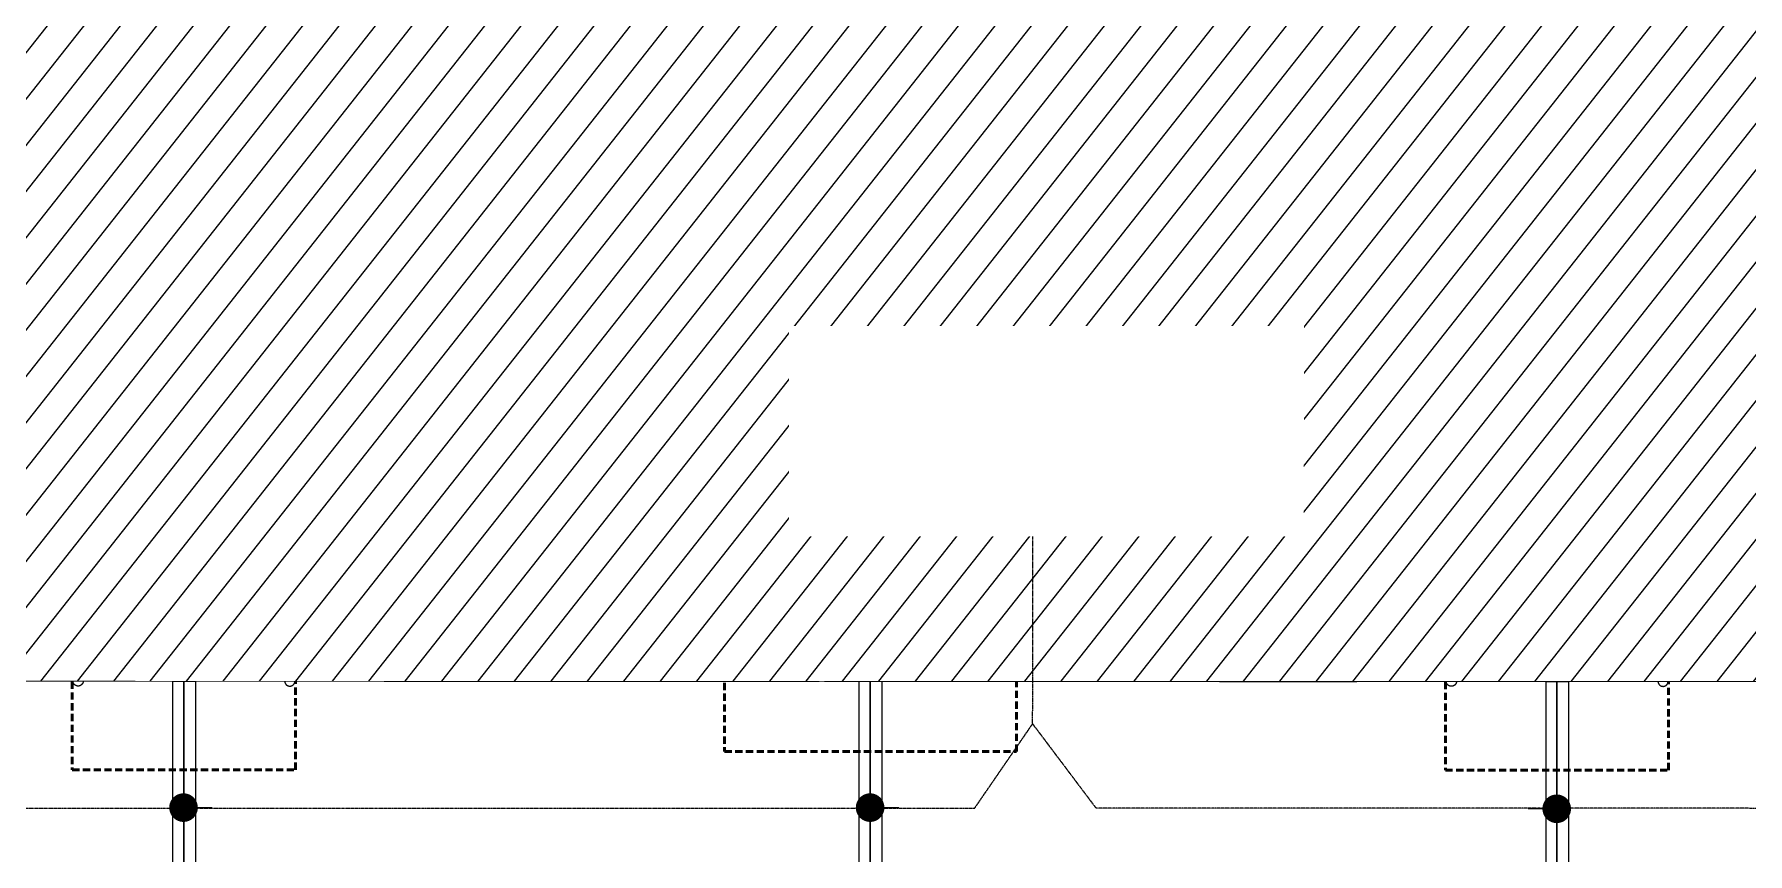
# Model space of a CAD drawing. Header units: centimetres. Extents: x -6122352 to 4157695, y -1694241 to 1947892.
# Drawn here: x 115896 to 130869, y -194775 to -187620 of the extents above; entities that cross this region are included whole.
import ezdxf
from ezdxf.xclip import XClip

# ---------------------------------------------------------------- set-up
doc = ezdxf.new("R2010")
doc.units = ezdxf.units.CM
doc.header["$MEASUREMENT"] = 0
doc.header["$XCLIPFRAME"] = 2
for name, pattern in [('DASHED2', [0.375, 0.25, -0.125]), ('XR-AR-MID-SETTING OUT FOR MASTER$0$23585-XR-AR-MID-GROUND FLOOR$0$23261-XR-AR-SI-GF$0$HIDDEN', [0.375, 0.25, -0.125]), ('XR-AR-MID-SETTING OUT FOR MASTER$0$23585-XR-AR-MID-GROUND FLOOR$0$945-4P-1-101-GROUND FLOOR PLAN$0$XR-MIDDLE-GROUND FLOOR PLAN$0$HIDDEN', [9.525, 6.35, -3.175]), ('XR-AR-MID-SETTING OUT FOR MASTER$0$23585-XR-AR-MID-GROUND FLOOR$0$945-4P-1-101-GROUND FLOOR PLAN$0$XR-MIDDLE-GROUND FLOOR PLAN$0$HIDDEN2', [0.1875, 0.125, -0.0625])]:
    doc.linetypes.add(name, pattern=pattern)
doc.layers.add('08-Compound Wall-4', color=7, linetype='Continuous', lineweight=25, true_color=0xff4405)
for name, color, linetype, lineweight in [('23585-XR-AR-DAMAC PLOT LIMITS$0$1-Mid units', 41, 'Continuous', 5), ('@ Foundations', 4, 'DASHED2', 50), ('A-ANNO-TEXT', 3, 'Continuous', 25), ('XR-AR-MID-SETTING OUT FOR MASTER$0$23585-XR-AR-MID-GROUND FLOOR$0$$A-GLAZ-WNDO', 232, 'Continuous', 9), ('XR-AR-MID-SETTING OUT FOR MASTER$0$23585-XR-AR-MID-GROUND FLOOR$0$$A-WALL', 1, 'Continuous', 5), ('XR-AR-MID-SETTING OUT FOR MASTER$0$23585-XR-AR-MID-GROUND FLOOR$0$A-DOOR', 31, 'Continuous', 5), ('XR-AR-MID-SETTING OUT FOR MASTER$0$23585-XR-AR-MID-GROUND FLOOR$0$A-DOOR-FULL', 1, 'Continuous', 9), ('XR-AR-MID-SETTING OUT FOR MASTER$0$23585-XR-AR-MID-GROUND FLOOR$0$A-FLOR-OVHD', 9, 'XR-AR-MID-SETTING OUT FOR MASTER$0$23585-XR-AR-MID-GROUND FLOOR$0$23261-XR-AR-SI-GF$0$HIDDEN', 15), ('XR-AR-MID-SETTING OUT FOR MASTER$0$23585-XR-AR-MID-GROUND FLOOR$0$A-FLOR-PATT', 8, 'Continuous', 5), ('XR-AR-MID-SETTING OUT FOR MASTER$0$23585-XR-AR-MID-GROUND FLOOR$0$A-GLAZ-SILL', 8, 'Continuous', 5), ('XR-AR-MID-SETTING OUT FOR MASTER$0$23585-XR-AR-MID-GROUND FLOOR$0$A-GLAZ-WNDO', 232, 'Continuous', 9), ('XR-AR-MID-SETTING OUT FOR MASTER$0$23585-XR-AR-MID-GROUND FLOOR$0$A-WALL', 7, 'Continuous', 30), ('XR-AR-MID-SETTING OUT FOR MASTER$0$23585-XR-AR-MID-GROUND FLOOR$0$A-WALL-FNSH', 9, 'Continuous', 5), ('XR-AR-MID-SETTING OUT FOR MASTER$0$23585-XR-AR-MID-GROUND FLOOR$0$S-COLS', 51, 'Continuous', 40)]:
    doc.layers.add(name, color=color, linetype=linetype, lineweight=lineweight)
for name, color, linetype in [('@MI-REF LAYER', 7, 'Continuous'), ('B_TH_4', 7, 'Continuous'), ('XR-AR-MID-SETTING OUT FOR MASTER$0$23585-XR-AR-MID-GROUND FLOOR$0$A-Flor-Strs', 1, 'Continuous'), ('XR-AR-MID-SETTING OUT FOR MASTER$0$23585-XR-AR-MID-GROUND FLOOR$0$GS-HATCH-FLOOR TILE', 251, 'Continuous')]:
    doc.layers.add(name, color=color, linetype=linetype)

# ---------------------------------------------------------------- blocks, each defined once
blk = doc.blocks.new('23585-XR-AR-DAMAC PLOT LIMITS')
at = {"layer": '23585-XR-AR-DAMAC PLOT LIMITS$0$1-Mid units', "color": 251, "true_color": 0x636466}
for points in [[(496607.851, 2768874.082), (496611.905, 2768878.506), (496629.6, 2768862.292), (496625.547, 2768857.868)], [(496603.798, 2768869.659), (496607.851, 2768874.082), (496625.547, 2768857.868), (496621.493, 2768853.444)], [(496599.745, 2768865.235), (496603.798, 2768869.659), (496621.493, 2768853.444), (496617.44, 2768849.021)], [(496595.691, 2768860.811), (496599.745, 2768865.235), (496617.44, 2768849.021), (496613.386, 2768844.597)]]:
    blk.add_lwpolyline(points, close=True, dxfattribs=at)
blk = doc.blocks.new('A$Cf093b529')
at = {"layer": 'A-ANNO-TEXT'}
blk.add_blockref('23585-XR-AR-DAMAC PLOT LIMITS', (-495391.99, -2768603.442), dxfattribs=at)
blk = doc.blocks.new('XR-AR-MID-SETTING OUT FOR MASTER$0$23585-XR-AR-MID-GROUND FLOOR$0$945-4P-1-101-GROUND FLOOR PLAN$0$XR-MIDDLE-CAR PARK HATCH')
at = {"layer": 'XR-AR-MID-SETTING OUT FOR MASTER$0$23585-XR-AR-MID-GROUND FLOOR$0$A-FLOR-PATT'}
blk.add_lwpolyline([(9250, 100), (9250, 5500), (15050, 5503), (15050, 100)], close=True, dxfattribs=at)
blk = doc.blocks.new('*U130')
for points in [[(91, 0), (41, 0), (41, 1021), (91, 1021)], [(0, 0), (38, 0), (38, -50), (50, -50), (50, -122), (0, -122)], [(1100, 0), (1062, 0), (1062, -50), (1050, -50), (1050, -122), (1100, -122)]]:
    blk.add_lwpolyline(points, close=True)
at = {"color": 8, "linetype": 'XR-AR-MID-SETTING OUT FOR MASTER$0$23585-XR-AR-MID-GROUND FLOOR$0$945-4P-1-101-GROUND FLOOR PLAN$0$XR-MIDDLE-GROUND FLOOR PLAN$0$HIDDEN2'}
blk.add_arc((41, 0), 1021, 0, 90, dxfattribs=at)
at = {"layer": 'XR-AR-MID-SETTING OUT FOR MASTER$0$23585-XR-AR-MID-GROUND FLOOR$0$A-GLAZ-SILL', "linetype": 'XR-AR-MID-SETTING OUT FOR MASTER$0$23585-XR-AR-MID-GROUND FLOOR$0$945-4P-1-101-GROUND FLOOR PLAN$0$XR-MIDDLE-GROUND FLOOR PLAN$0$HIDDEN2', "ltscale": 3}
blk.add_lwpolyline([(0, 0), (1100, 0), (1100, -122), (0, -122)], close=True, dxfattribs=at)
blk = doc.blocks.new('*U27')
for points in [[(91, 0), (41, 0), (41, 1021), (91, 1021)], [(0, 0), (38, 0), (38, -50), (50, -50), (50, -250), (0, -250)], [(1100, 0), (1062, 0), (1062, -50), (1050, -50), (1050, -250), (1100, -250)]]:
    blk.add_lwpolyline(points, close=True)
at = {"color": 8, "linetype": 'XR-AR-MID-SETTING OUT FOR MASTER$0$23585-XR-AR-MID-GROUND FLOOR$0$945-4P-1-101-GROUND FLOOR PLAN$0$XR-MIDDLE-GROUND FLOOR PLAN$0$HIDDEN2'}
blk.add_arc((41, 0), 1021, 0, 90, dxfattribs=at)
at = {"layer": 'XR-AR-MID-SETTING OUT FOR MASTER$0$23585-XR-AR-MID-GROUND FLOOR$0$A-GLAZ-SILL', "linetype": 'XR-AR-MID-SETTING OUT FOR MASTER$0$23585-XR-AR-MID-GROUND FLOOR$0$945-4P-1-101-GROUND FLOOR PLAN$0$XR-MIDDLE-GROUND FLOOR PLAN$0$HIDDEN2', "ltscale": 3}
blk.add_lwpolyline([(0, 0), (1100, 0), (1100, -250), (0, -250)], close=True, dxfattribs=at)
blk = doc.blocks.new('XR-AR-MID-SETTING OUT FOR MASTER$0$23585-XR-AR-MID-GROUND FLOOR$0$945-4P-1-101-GROUND FLOOR PLAN$0$XR-MIDDLE-GROUND FLOOR PLAN$0$A$C70344426')
at = {"layer": 'XR-AR-MID-SETTING OUT FOR MASTER$0$23585-XR-AR-MID-GROUND FLOOR$0$A-GLAZ-SILL'}
blk.add_line((0.25, 2.65), (0.25, 0), dxfattribs=at)
at = {"layer": 'XR-AR-MID-SETTING OUT FOR MASTER$0$23585-XR-AR-MID-GROUND FLOOR$0$A-GLAZ-WNDO'}
for p, q in [((0, 2.65), (0, 2.6)), ((0, 2.65), (0.25, 2.65)), ((0, 2.6), (0.15, 2.6)), ((0.15, 2.6), (0.15, 2.65)), ((0.15, 2.6), (0.15, 0)), ((0, 1.8), (0, 1.75)), ((0.15, 1.8), (0, 1.8)), ((0.15, 1.75), (0.15, 1.8)), ((0, 1.75), (0.15, 1.75)), ((0, 0.9), (0, 0.85)), ((0.15, 0.9), (0, 0.9)), ((0.15, 0.85), (0.15, 0.9)), ((0, 0.85), (0.15, 0.85)), ((0, 0.85), (0, 0.05)), ((0.15, 0.05), (0, 0.05)), ((0, 0), (0, 0.05)), ((0.15, 0), (0.15, 0.05)), ((0.25, 0), (0, 0))]:
    blk.add_line(p, q, dxfattribs=at)
blk.add_lwpolyline([(0.05, 1.8), (0.05, 2.6), (0, 2.6), (0, 0.9), (0.05, 0.9), (0.05, 1.75)], dxfattribs=at)
blk.add_lwpolyline([(0, 0.85), (0, 0.05), (0.05, 0.05), (0.05, 0.85)], close=True, dxfattribs=at)
blk = doc.blocks.new('*U28')
for points in [[(0, 70), (38, 70), (38, 120), (50, 120), (50, 180), (0, 180)], [(1100, 70), (1062, 70), (1062, 120), (1050, 120), (1050, 180), (1100, 180)], [(91, 70), (41, 70), (41, -951), (91, -951)]]:
    blk.add_lwpolyline(points, close=True)
at = {"color": 8, "linetype": 'XR-AR-MID-SETTING OUT FOR MASTER$0$23585-XR-AR-MID-GROUND FLOOR$0$945-4P-1-101-GROUND FLOOR PLAN$0$XR-MIDDLE-GROUND FLOOR PLAN$0$HIDDEN2'}
blk.add_arc((41, 70), 1021, 270, 0, dxfattribs=at)
at = {"layer": 'XR-AR-MID-SETTING OUT FOR MASTER$0$23585-XR-AR-MID-GROUND FLOOR$0$A-GLAZ-SILL', "linetype": 'XR-AR-MID-SETTING OUT FOR MASTER$0$23585-XR-AR-MID-GROUND FLOOR$0$945-4P-1-101-GROUND FLOOR PLAN$0$XR-MIDDLE-GROUND FLOOR PLAN$0$HIDDEN2', "ltscale": 3}
blk.add_lwpolyline([(0, 70), (1100, 70), (1100, 180), (0, 180)], close=True, dxfattribs=at)
blk = doc.blocks.new('XR-AR-MID-SETTING OUT FOR MASTER$0$23585-XR-AR-MID-GROUND FLOOR$0$945-4P-1-101-GROUND FLOOR PLAN$0$XR-MIDDLE-GROUND FLOOR PLAN$0$A$C2DB306E2')
at = {"layer": 'XR-AR-MID-SETTING OUT FOR MASTER$0$23585-XR-AR-MID-GROUND FLOOR$0$A-DOOR-FULL'}
for p, q in [((0.15, 1.25), (0.05, 1.25)), ((0.05, 1.25), (0.05, 1.2)), ((0.05, 1.2), (0.15, 1.2)), ((0.15, 1.2), (0.15, 1.25)), ((0, 0.8), (0, 0)), ((0, 0.8), (0.04, 0.8)), ((0.04, 0.8), (0.04, 0)), ((0.05, 0.35), (0.05, 0.4)), ((0.05, 0.4), (0.15, 0.4)), ((0.15, 0.35), (0.05, 0.35)), ((0.15, 0.4), (0.15, 0.35)), ((0, 0), (0.04, 0))]:
    blk.add_line(p, q, dxfattribs=at)
at = {"layer": 'XR-AR-MID-SETTING OUT FOR MASTER$0$23585-XR-AR-MID-GROUND FLOOR$0$A-GLAZ-SILL', "linetype": 'XR-AR-MID-SETTING OUT FOR MASTER$0$23585-XR-AR-MID-GROUND FLOOR$0$945-4P-1-101-GROUND FLOOR PLAN$0$XR-MIDDLE-GROUND FLOOR PLAN$0$HIDDEN2', "ltscale": 3}
for p, q in [((0.05, 1.2), (0.05, 0.4)), ((0.15, 1.2), (0.15, 0.4))]:
    blk.add_line(p, q, dxfattribs=at)
blk = doc.blocks.new('XR-AR-MID-SETTING OUT FOR MASTER$0$23585-XR-AR-MID-GROUND FLOOR$0$945-4P-1-101-GROUND FLOOR PLAN$0$XR-MIDDLE-GROUND FLOOR PLAN$0$WRFWF')
at = {"layer": 'XR-AR-MID-SETTING OUT FOR MASTER$0$23585-XR-AR-MID-GROUND FLOOR$0$A-FLOR-OVHD', "linetype": 'XR-AR-MID-SETTING OUT FOR MASTER$0$23585-XR-AR-MID-GROUND FLOOR$0$945-4P-1-101-GROUND FLOOR PLAN$0$XR-MIDDLE-GROUND FLOOR PLAN$0$HIDDEN', "ltscale": 0.1}
for p, q in [((9250, 14090), (9250, 9909)), ((10350, 14089), (9250, 14089)), ((10350, 13809), (9250, 13809)), ((10350, 13529), (9250, 13529)), ((10350, 13249), (9250, 13249)), ((10350, 12969), (9250, 12969)), ((10350, 12689), (9250, 12689)), ((10350, 12409), (9250, 12409)), ((10350, 12129), (9250, 12129)), ((10350, 11849), (9250, 11849)), ((10350, 11569), (9250, 11569)), ((10350, 11289), (9250, 11289)), ((10350, 11009), (9250, 11009)), ((10350, 11009), (10350, 9909)), ((10350, 9909), (9250, 9909))]:
    blk.add_line(p, q, dxfattribs=at)
blk.add_lwpolyline([(10350, 14370), (10350, 11009)], dxfattribs=at)
blk = doc.blocks.new('*U26')
at = {"color": 0, "linetype": 'ByBlock'}
blk.add_line((0, 300), (0, 0), dxfattribs=at)
at = {"color": 0, "linetype": 'ByBlock', "const_width": 15}
blk.add_lwpolyline([(195, 188), (0, 300), (-195, 188)], dxfattribs=at)
blk.add_circle((0, 0), 45)
blk = doc.blocks.new('XR-AR-MID-SETTING OUT FOR MASTER$0$23585-XR-AR-MID-GROUND FLOOR$0$A$C08698786')
at = {"layer": 'XR-AR-MID-SETTING OUT FOR MASTER$0$23585-XR-AR-MID-GROUND FLOOR$0$S-COLS', "color": 252, "lineweight": 30}
for points in [[(5900, 11147), (5900, 9747), (6100, 9747), (6100, 11147)], [(-100, 9157), (-100, 7757), (100, 7757), (100, 9157)], [(-100, 6700), (-100, 5500), (100, 5500), (100, 6700)], [(5900, 6500), (5900, 5500), (6100, 5500), (6100, 6500)]]:
    blk.add_lwpolyline(points, close=True, dxfattribs=at)
blk = doc.blocks.new('XR-AR-MID-SETTING OUT FOR MASTER')
at = {"layer": 'XR-AR-MID-SETTING OUT FOR MASTER$0$23585-XR-AR-MID-GROUND FLOOR$0$A-Flor-Strs', "color": 8}
for p, q in [((5900, 5803), (4250, 5803)), ((5900, 5503), (4250, 5503))]:
    blk.add_line(p, q, dxfattribs=at)
at = {"layer": 'XR-AR-MID-SETTING OUT FOR MASTER$0$23585-XR-AR-MID-GROUND FLOOR$0$A-WALL', "color": 8}
for points in [[(100, 19473), (-100, 19473), (-100, 5500), (100, 5500), (100, 8850), (1100, 8850), (1100, 8950), (100, 8950), (100, 10950), (2100, 10950), (2100, 9950), (2200, 9950), (2200, 11150), (2100, 11150), (2100, 11050), (100, 11050)], [(5900, 19473), (6100, 19473), (6100, 5500), (5900, 5500), (5900, 14853), (5500, 14853), (5500, 14953), (5900, 14953)], [(3400, 12203), (3500, 12203), (3500, 11503), (4400, 11503), (4400, 11253), (3650, 11253), (3650, 11028), (3400, 11028)], [(4250, 5500), (3050, 5500), (3050, 5750), (4000, 5750), (4000, 8850), (3300, 8850), (3300, 8950), (3400, 8950), (3400, 9928), (3650, 9928), (3650, 9100), (4250, 9100)], [(2100, 8950), (2100, 9050), (2200, 9050), (2200, 8950), (2300, 8950), (2300, 8850), (2000, 8850), (2000, 8950)], [(100, 5750), (400, 5750), (400, 5500), (100, 5500)]]:
    blk.add_lwpolyline(points, close=True, dxfattribs=at)
blk.add_lwpolyline([(2100, 11050), (2100, 10950)], dxfattribs=at)
at = {"layer": 'XR-AR-MID-SETTING OUT FOR MASTER$0$23585-XR-AR-MID-GROUND FLOOR$0$A-WALL-FNSH', "color": 8}
for points in [[(2080, 10930), (120, 10930), (120, 8973), (1100, 8973), (1100, 8953)], [(2100, 9950), (2080, 9950), (2080, 10930)]]:
    blk.add_lwpolyline(points, dxfattribs=at)
at = {"layer": '08-Compound Wall-4', "ltscale": 100}
blk.add_blockref('XR-AR-MID-SETTING OUT FOR MASTER$0$23585-XR-AR-MID-GROUND FLOOR$0$945-4P-1-101-GROUND FLOOR PLAN$0$XR-MIDDLE-CAR PARK HATCH', (-9150, 0), dxfattribs=at)
at = {"layer": 'XR-AR-MID-SETTING OUT FOR MASTER$0$23585-XR-AR-MID-GROUND FLOOR$0$$A-GLAZ-WNDO', "color": 8, "xscale": -1000.000000000001, "yscale": 1000.000000000001, "zscale": 1000.000000000001, "rotation": 270}
blk.add_blockref('XR-AR-MID-SETTING OUT FOR MASTER$0$23585-XR-AR-MID-GROUND FLOOR$0$945-4P-1-101-GROUND FLOOR PLAN$0$XR-MIDDLE-GROUND FLOOR PLAN$0$A$C70344426', (400, 5500), dxfattribs=at)
at = {"layer": 'XR-AR-MID-SETTING OUT FOR MASTER$0$23585-XR-AR-MID-GROUND FLOOR$0$$A-WALL', "color": 8}
blk.add_blockref('XR-AR-MID-SETTING OUT FOR MASTER$0$23585-XR-AR-MID-GROUND FLOOR$0$945-4P-1-101-GROUND FLOOR PLAN$0$XR-MIDDLE-GROUND FLOOR PLAN$0$WRFWF', (-9150, -797), dxfattribs=at)
at = {"layer": 'XR-AR-MID-SETTING OUT FOR MASTER$0$23585-XR-AR-MID-GROUND FLOOR$0$A-DOOR', "color": 8, "xscale": -1000.000000000001, "yscale": 1000.000000000001, "zscale": 1000.000000000001, "rotation": 270}
blk.add_blockref('XR-AR-MID-SETTING OUT FOR MASTER$0$23585-XR-AR-MID-GROUND FLOOR$0$945-4P-1-101-GROUND FLOOR PLAN$0$XR-MIDDLE-GROUND FLOOR PLAN$0$A$C2DB306E2', (750, 8800), dxfattribs=at)
at = {"layer": 'XR-AR-MID-SETTING OUT FOR MASTER$0$23585-XR-AR-MID-GROUND FLOOR$0$A-DOOR-FULL', "color": 8, "rotation": 90}
blk.add_blockref('*U27', (3400, 9928), dxfattribs=at)
at = {"layer": 'XR-AR-MID-SETTING OUT FOR MASTER$0$23585-XR-AR-MID-GROUND FLOOR$0$A-DOOR-FULL', "color": 8, "xscale": 0.8181820445283869, "yscale": 0.8181820445283869, "zscale": 0.8181820445283869, "rotation": 90}
blk.add_blockref('*U130', (2100, 9050), dxfattribs=at)
at = {"layer": 'XR-AR-MID-SETTING OUT FOR MASTER$0$23585-XR-AR-MID-GROUND FLOOR$0$A-DOOR-FULL', "color": 8, "xscale": -0.909090909090913, "yscale": 0.909090909090913, "zscale": 0.909090909090913}
blk.add_blockref('*U28', (3300, 8786), dxfattribs=at)
at = {"layer": 'XR-AR-MID-SETTING OUT FOR MASTER$0$23585-XR-AR-MID-GROUND FLOOR$0$A-Flor-Strs', "color": 8}
blk.add_blockref('*U26', (5075, 5502), dxfattribs=at)
at = {"layer": 'XR-AR-MID-SETTING OUT FOR MASTER$0$23585-XR-AR-MID-GROUND FLOOR$0$GS-HATCH-FLOOR TILE', "color": 8}
blk.add_blockref('XR-AR-MID-SETTING OUT FOR MASTER$0$23585-XR-AR-MID-GROUND FLOOR$0$A$C08698786', (0, 0), dxfattribs=at)
blk = doc.blocks.new('MID UNIT')
at = {"xscale": 0.001, "yscale": 0.001, "zscale": 0.001}
blk.add_blockref('XR-AR-MID-SETTING OUT FOR MASTER', (0, 0), dxfattribs=at)
blk = doc.blocks.new('TH_4')
blk.add_blockref('MID UNIT', (495802.305, 2769130.514))
at = {"xscale": -1}
blk.add_blockref('MID UNIT', (495826.305, 2769130.514), dxfattribs=at)
blk.add_blockref('MID UNIT', (495814.305, 2769130.514), dxfattribs=at)
blk.add_blockref('MID UNIT', (495814.305, 2769130.514))
blk = doc.blocks.new('23585-XR-AR-MALDIVE-3$0$TH_4')
at = {"layer": 'B_TH_4', "xscale": 1.000039184446315, "yscale": 1.000039184446315, "zscale": 1.000039184446315}
blk.add_blockref('TH_4', (-19.427, -108.507), dxfattribs=at)
at = {"layer": '@ Foundations', "linetype": 'DASHED2', "ltscale": 0.25}
for points in [[(495807.13, 2769139.687), (495809.48, 2769139.687), (495809.48, 2769142.637), (495807.13, 2769142.637)], [(495819.13, 2769139.687), (495821.48, 2769139.687), (495821.48, 2769142.637), (495819.13, 2769142.637)], [(495813.03, 2769135.4), (495815.58, 2769135.4), (495815.58, 2769140.5), (495813.03, 2769140.5)], [(495807.33, 2769135.24), (495809.28, 2769135.24), (495809.28, 2769137.79), (495807.33, 2769137.79)], [(495819.33, 2769135.24), (495821.28, 2769135.24), (495821.28, 2769137.79), (495819.33, 2769137.79)]]:
    blk.add_lwpolyline(points, close=True, dxfattribs=at)
blk = doc.blocks.new('_Dot')
at = {"color": 0, "linetype": 'ByBlock', "lineweight": -2}
blk.add_line((-0.5, 0), (-1, 0), dxfattribs=at)
at = {"color": 0, "linetype": 'ByBlock', "const_width": 0.5}
blk.add_lwpolyline([(-0.25, 0, 1), (0.25, 0, 1)], format="xyb", close=True, dxfattribs=at)

msp = doc.modelspace()

# ---------------------------------------------------------------- block references
at = {"layer": '@MI-REF LAYER', "xscale": 1000, "yscale": 1000, "zscale": 1000, "rotation": 312.4882903633292}
msp.add_blockref('A$Cf093b529', (-891608.73293, 539022.72011), dxfattribs=at)

# ---------------------------------------------------------------- next in the draw order: block references
at = {"layer": '@MI-REF LAYER'}
ref = msp.add_blockref('23585-XR-AR-MALDIVE-3$0$TH_4', (-496200594.91888, -2769238010.65776), dxfattribs=dict(at, xscale=1000, yscale=1000, zscale=1000, rotation=359.9894579927457))
XClip(ref).set_block_clipping_path([(495793.2129440373, 2769130.5118746869), (495793.2151333401, 2769154.4527085768), (495802.2924758582, 2769154.4001012277), (495808.2924773204, 2769154.406963835), (495814.292345406, 2769154.4139737505), (495820.2921942999, 2769154.4207010698), (495826.2923302837, 2769154.4274163703), (495835.2531786934, 2769154.4537565196), (495835.2507460304, 2769130.5139004989)])

# ---------------------------------------------------------------- next in the draw order: linework, layer by layer
at = {"layer": '@MI-REF LAYER', "linetype": 'DASHED2', "extrusion": (2.53391e-12, 6.92406e-09, 1), "elevation": 20.83253}
for points in [[(111199.62033, -194375.71328), (124113.72379, -194377.21656), (124620.03354, -193640.83034)], [(135199.62928, -194379.60883), (125175.73299, -194378.43683), (124620.03354, -193640.83034)]]:
    msp.add_lwpolyline(points, dxfattribs=at)

# ---------------------------------------------------------------- next in the draw order: block references
at = {"layer": '@MI-REF LAYER', "extrusion": (1.4299e-11, 6.92405e-09, 1), "xscale": -250, "yscale": 250.0000000000001, "zscale": 250.0000000000001, "rotation": 359.9265340662266}
for p in [(117199.83907, -194372.839, -0.00134), (123199.62033, -194372.79954, -0.00134)]:
    msp.add_blockref('_Dot', p, dxfattribs=at)
at = {"layer": '@MI-REF LAYER', "extrusion": (1.61268e-12, 6.92406e-09, 1), "xscale": 250, "yscale": 250, "zscale": 250, "rotation": 359.9417982418385}
msp.add_blockref('_Dot', (129199.62402, -194382.95598, 20.83253), dxfattribs=at)

# ---------------------------------------------------------------- next in the draw order: wipeouts: each hides what was drawn before it
at = {"color": 10}
msp.add_wipeout([(141350.48661, -193268.34145), (141351.12394, -178994.51004), (135102.74947, -178989.93418), (135102.77709, -179294.75786), (111301.34285, -179292.23632), (111301.36116, -178992.65777), (105051.25007, -178992.27587), (105050.84168, -193266.12347), (141350.48634, -193272.80224)], dxfattribs=at).dxf.layer = '@MI-REF LAYER'

# ---------------------------------------------------------------- next in the draw order: hatches: boundary and pattern name
at = {"layer": '@MI-REF LAYER', "transparency": 33554508}
h = msp.add_hatch(dxfattribs=at)
h.set_pattern_fill('ANSI31', color=256, scale=2000, angle=186.72236)
h.paths.add_polyline_path([(141350.48634, -193272.80215), (141352.90655, -178994.51012), (135102.74633, -178994.23105), (135102.52622, -179294.78804), (111301.59379, -179292.23634), (111301.66041, -178992.67396), (105051.25007, -178992.29201), (105050.76712, -193266.12346)])

# ---------------------------------------------------------------- next in the draw order: linework, layer by layer
at = {"layer": '@MI-REF LAYER', "const_width": 5}
msp.add_lwpolyline([(141350.48634, -193272.80215), (141352.90655, -178994.51012), (135102.74633, -178994.23105), (135102.52622, -179294.78804), (111301.59379, -179292.23634), (111301.66041, -178992.67396), (105051.25007, -178992.29201), (105050.76712, -193266.12346)], close=True, dxfattribs=at)
at = {"layer": '@MI-REF LAYER', "linetype": 'DASHED2', "extrusion": (2.53391e-12, 6.92406e-09, 1), "elevation": 20.83252}
msp.add_lwpolyline([(124620.03354, -193640.83034), (124621.93595, -191985.1421)], dxfattribs=at)

# ---------------------------------------------------------------- next in the draw order: wipeouts: each hides what was drawn before it
at = {"color": 6}
msp.add_wipeout([(122489.96357, -190167.5699), (126989.9635, -190168.34965), (126989.64533, -192004.56113), (122489.6454, -192003.78138)], dxfattribs=at).translate(0, 0, 0.00012).dxf.layer = '@MI-REF LAYER'

doc.saveas('drawing.dxf')
